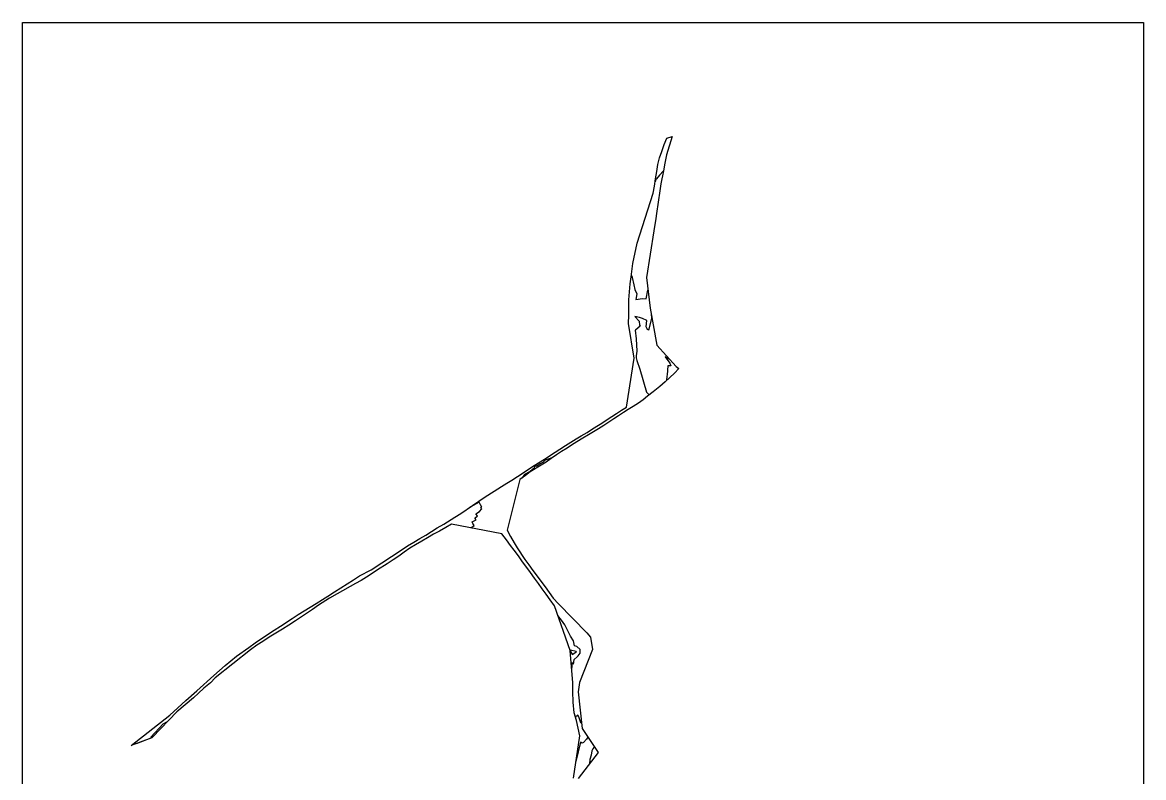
# Model space of a CAD drawing. Header units: metres. Extents: x 517023 to 519141, y 3924953 to 3927827.
# Drawn here: x 517023 to 519141, y 3926400 to 3927827 of the extents above; entities that cross this region are included whole.
import ezdxf

# ---------------------------------------------------------------- set-up
doc = ezdxf.new("R2010")
doc.units = ezdxf.units.M
for name, color, linetype in [('C-TINN-BNDY', 110, 'Continuous'), ('C-TOPO-MAJR', 9, 'Continuous'), ('C-TOPO-MINR', 8, 'Continuous')]:
    doc.layers.add(name, color=color, linetype=linetype)

msp = doc.modelspace()

# ---------------------------------------------------------------- linework, layer by layer
msp.add_lwpolyline([(519140.9, 3924953.2), (517023.3, 3924953.2), (517023.3, 3927827.3), (519140.9, 3927827.3)], close=True)
at = {"layer": 'C-TINN-BNDY', "color": 110, "linetype": 'Continuous', "lineweight": -3}
msp.add_polyline3d([(518064, 3926399.4, 1028.5), (518075.8, 3926479.6, 1027.1), (518069.6, 3926508.1, 1026.1), (518065.5, 3926522.7, 1025.9), (518063.3, 3926542.8, 1025.2), (518063.1, 3926563.1, 1024.9), (518062.9, 3926579.4, 1024.6), (518058, 3926640.7, 1028), (518028.5, 3926724.8, 1025.4), (518020.2, 3926736.3, 1025.4), (518012.3, 3926747.3, 1025.4), (518005.2, 3926756.9, 1025.4), (517998, 3926766.9, 1025.5), (517990.7, 3926777.1, 1025.5), (517982.9, 3926787.8, 1025.5), (517975.8, 3926797.7, 1025.6), (517968.1, 3926807.9, 1025.7), (517960.3, 3926819.7, 1025.7), (517952, 3926830.2, 1025.6), (517945.1, 3926838.9, 1025.5), (517937.3, 3926849.6, 1025.6), (517929, 3926861, 1025.6), (517834, 3926879.3, 1023), (517823.1, 3926872.8, 1023), (517811.2, 3926866.3, 1023), (517799.8, 3926860.4, 1023.2), (517788.1, 3926853.4, 1023.3), (517777.5, 3926847.3, 1023.4), (517765.7, 3926840.4, 1023.4), (517755, 3926833.8, 1023.4), (517744.6, 3926826.6, 1023.3), (517734.2, 3926819, 1023.3), (517723.7, 3926811.6, 1023.2), (517712.5, 3926804.2, 1023.3), (517693.7, 3926792.8, 1023.3), (517683.8, 3926786.3, 1023.3), (517673.3, 3926779.4, 1023.3), (517662.9, 3926773, 1023.3), (517652.4, 3926767, 1023.1), (517642.4, 3926761.3, 1023.6), (517603.5, 3926739.6, 1023.5), (517582.6, 3926726.1, 1023.3), (517571.1, 3926718.1, 1023.3), (517559.8, 3926710.5, 1023.3), (517550.3, 3926704.1, 1023.4), (517539.1, 3926696.5, 1023.4), (517526.5, 3926688.7, 1023.5), (517514.5, 3926681, 1023.5), (517489.5, 3926665.9, 1023.5), (517477.1, 3926657.9, 1023.6), (517466.3, 3926650.4, 1023.5), (517454.1, 3926642, 1023.5), (517387.4, 3926588.8, 1023.3), (517378.3, 3926579.7, 1023.1), (517366, 3926569.2, 1023.3), (517355.7, 3926559.9, 1023.3), (517346.7, 3926551.4, 1023.3), (517314.7, 3926524.9, 1023.3), (517268.9, 3926476.6, 1025.2), (517267.7, 3926475.4, 1025.2), (517228.8, 3926461.3, 1023.6), (517301.7, 3926518.4, 1023.3), (517331.9, 3926546.3, 1023.2), (517352.9, 3926564.5, 1023.2), (517384.7, 3926593.3, 1023.2), (517406.2, 3926612, 1022.7), (517417.2, 3926621.1, 1022.9), (517427.5, 3926629.8, 1022.8), (517450.6, 3926646.1, 1023.3), (517462.7, 3926654.9, 1023.4), (517486.4, 3926670.6, 1023.4), (517498.7, 3926679.1, 1023.5), (517510.4, 3926686.6, 1023.4), (517532.8, 3926701.3, 1023.3), (517544.3, 3926708.6, 1023.4), (517555.4, 3926715.3, 1023.2), (517578.2, 3926729.4, 1023.3), (517590.2, 3926737.2, 1023.3), (517600.4, 3926743.5, 1023.3), (517612.7, 3926751.2, 1023.4), (517648.4, 3926773.9, 1023.2), (517659.8, 3926781.5, 1023.2), (517681.7, 3926793.3, 1023.2), (517740.3, 3926831.5, 1023.2), (517750.9, 3926838.3, 1023.3), (517762.5, 3926845.3, 1023.3), (517774.1, 3926852, 1023.3), (517785, 3926858.6, 1023.2), (517796.1, 3926865.5, 1023.2), (517806.7, 3926872.2, 1022.9), (517819.3, 3926879.4, 1022.9), (517840.1, 3926892.3, 1022.8), (517851.4, 3926899.2, 1023), (517895.4, 3926929.4, 1025.6), (517927.9, 3926950.4, 1026), (517938.1, 3926956.7, 1025.9), (517947.4, 3926962.5, 1025.9), (517969.2, 3926976.5, 1025.9), (517979.2, 3926983.3, 1025.9), (517990, 3926989.9, 1026), (518009.6, 3927002.2, 1026), (518029.2, 3927015.2, 1025.8), (518038.5, 3927021.2, 1025.8), (518049.2, 3927028, 1025.8), (518069.4, 3927040.3, 1025.7), (518078.9, 3927046, 1025.7), (518089.8, 3927052.8, 1025.6), (518098.3, 3927058.1, 1025.6), (518108.2, 3927064.5, 1025.5), (518117.6, 3927070.4, 1025.6), (518125.9, 3927075.6, 1025.5), (518136.8, 3927083, 1025.5), (518145.4, 3927088.6, 1025.4), (518155, 3927094.9, 1025.4), (518164, 3927100.3, 1025.2), (518178.8, 3927193, 1024.2), (518168, 3927258.3, 1024.2), (518168.6, 3927274, 1024.2), (518168.4, 3927289, 1024.2), (518168.7, 3927303.1, 1024.2), (518169.9, 3927318.3, 1024.2), (518171.2, 3927333.1, 1024.1), (518173.3, 3927346.9, 1024), (518176.5, 3927372.1, 1023.6), (518184.4, 3927410, 1023.7), (518214.8, 3927504.4, 1023.9), (518217, 3927518, 1024), (518219.1, 3927531.5, 1024), (518221.3, 3927545.4, 1024.1), (518223.7, 3927559, 1024.2), (518226.8, 3927571.2, 1024.4), (518230.7, 3927583.6, 1024.5), (518235.4, 3927596.4, 1024.6), (518240.3, 3927608.9, 1024.7), (518250.6, 3927611.8, 1024.4), (518239.6, 3927576.9, 1024.1), (518236.9, 3927561.4, 1024.1), (518234, 3927547.2, 1024), (518228.9, 3927522.3, 1023.7), (518226.9, 3927509.1, 1023.7), (518220.9, 3927466.2, 1023.5), (518219.4, 3927457.1, 1023.5), (518215.7, 3927433.3, 1023.3), (518201.9, 3927345.5, 1023.9), (518208.8, 3927287.7, 1024.2), (518221.7, 3927217.8, 1023), (518258.1, 3927177.4, 1021.5), (518263.1, 3927173.5, 1021.7), (518254.6, 3927164.8, 1021.7), (518246.2, 3927156.7, 1021.8), (518237.1, 3927148.4, 1022.1), (518227, 3927139.6, 1022.7), (518214.8, 3927129.5, 1023.5), (518203.9, 3927121.1, 1024.1), (518195.5, 3927114.3, 1024.5), (518186.7, 3927107.9, 1024.9), (518176.6, 3927101.9, 1025.2), (518167.2, 3927096, 1025.4), (518158.3, 3927090.3, 1025.4), (518149.1, 3927084, 1025.4), (518140.3, 3927078.1, 1025.4), (518129, 3927071, 1025.5), (518121.2, 3927065.7, 1025.5), (518111.3, 3927059.4, 1025.5), (518092.2, 3927048, 1025.6), (518081.6, 3927041.6, 1025.6), (518062.5, 3927029.5, 1025.7), (518052.1, 3927022.7, 1025.8), (518041.7, 3927016.3, 1025.9), (518032.3, 3927010.3, 1025.8), (518022, 3927003.2, 1026), (518012.5, 3926996.6, 1026.1), (518002.8, 3926991, 1026.1), (517982.5, 3926978.4, 1026), (517973.3, 3926971, 1026.1), (517962.8, 3926963.4, 1025.9), (517939.1, 3926867.7, 1025.6), (517945.4, 3926855.9, 1025.6), (517952.2, 3926844.3, 1025.6), (517958, 3926834.3, 1025.6), (517972.3, 3926812.3, 1025.6), (517980, 3926802.4, 1025.4), (517987.6, 3926792, 1025.5), (517995.8, 3926781, 1025.4), (518002.7, 3926771.5, 1025.4), (518010.7, 3926760.7, 1025.3), (518017.9, 3926750.3, 1025.3), (518026, 3926739.6, 1025.4), (518035.5, 3926728.7, 1025.4), (518089.5, 3926673.7, 1024.9), (518096, 3926665.7, 1025), (518099.9, 3926642.6, 1024.7), (518075.5, 3926580.2, 1024.5), (518073, 3926562.7, 1024.9), (518080.3, 3926493.3, 1026.2), (518110.8, 3926448, 1031.1), (518072.7, 3926399, 1028.6)], dxfattribs=at)
at = {"layer": 'C-TOPO-MAJR', "color": 9, "linetype": 'Continuous', "lineweight": -3, "elevation": 1030}
msp.add_lwpolyline([(518103.9, 3926458.3), (518102.8, 3926457), (518100.7, 3926454.6), (518099, 3926450.9), (518097.2, 3926443), (518095.3, 3926434.5), (518094.1, 3926426.5)], dxfattribs=at)
at = {"layer": 'C-TOPO-MINR', "color": 8, "linetype": 'Continuous', "lineweight": -3}
for points, elevation in [([(518233.9, 3927546.9), (518233.9, 3927546.6), (518226.8, 3927538.4), (518221.2, 3927531.9), (518219.8, 3927530.8), (518218.3, 3927526.4)], 1024), ([(518173.5, 3927348.5), (518173.7, 3927349), (518174.9, 3927346.7), (518174.9, 3927345.2), (518178.2, 3927331.3), (518180.1, 3927322.7), (518183.9, 3927314.5), (518182.1, 3927303.9), (518194.7, 3927305.6), (518201.5, 3927304.8), (518204.8, 3927321.4)], 1024), ([(518210.9, 3927276.4), (518211.2, 3927268.2), (518205.7, 3927245.6), (518203.5, 3927247.8), (518203, 3927248.2), (518201.4, 3927251.9), (518202.9, 3927264.4), (518194.4, 3927267.8), (518188.8, 3927269.8), (518179.8, 3927271.8), (518188.2, 3927262.6), (518188.5, 3927255.6), (518190, 3927253.4), (518181.9, 3927246.4), (518180.9, 3927245.6), (518182.8, 3927229.3), (518183.6, 3927206.3), (518182.5, 3927197.3), (518182.4, 3927194.9), (518182.7, 3927193.6), (518183.7, 3927188.6), (518189.2, 3927172.4), (518201.8, 3927129), (518205.9, 3927125), (518206.9, 3927123.4), (518206.6, 3927123.1)], 1024), ([(518246.2, 3927190.6), (518237.4, 3927195.5), (518246.1, 3927183.7), (518248, 3927178.3), (518246.4, 3927178.4), (518242.9, 3927178.6), (518242.6, 3927178.2), (518241.1, 3927161.4), (518240.6, 3927159.2), (518239.9, 3927151)], 1022), ([(518023.2, 3927004), (518021.6, 3927003.9), (518018, 3927002.9), (518010.7, 3927000.1), (518006, 3926995.9), (518001.3, 3926993.1), (517994.9, 3926988.7), (517990.7, 3926988.7), (517989.6, 3926984.9), (517982.1, 3926979), (517980.8, 3926978.1), (517971.7, 3926973.1), (517967.3, 3926966.7)], 1026), ([(517870.3, 3926872.3), (517876.6, 3926876.5), (517874.3, 3926880.3), (517872.5, 3926883.4), (517880, 3926887.3), (517877.7, 3926890.9), (517882.9, 3926895), (517879.9, 3926899), (517886.3, 3926903.1), (517891, 3926908.1), (517889.2, 3926910.5), (517891.1, 3926911.4), (517888.7, 3926915.6), (517885.7, 3926920.9), (517874.8, 3926914.6), (517868.4, 3926910.9)], 1024), ([(518060.9, 3926604.8), (518062.1, 3926618), (518064.1, 3926614.6), (518065.4, 3926623.3), (518070.8, 3926628.9), (518073.2, 3926630.6), (518076.5, 3926635.8), (518076.5, 3926642.7), (518070.4, 3926648.2), (518066.3, 3926649.1), (518064.1, 3926658.9), (518058.7, 3926667.6), (518053.5, 3926677.5), (518047.6, 3926689.2), (518041.4, 3926697.7), (518034.8, 3926706.9)], 1026), ([(518058.1, 3926639.9), (518058.1, 3926640.2), (518062.4, 3926632.6), (518062.5, 3926633.1), (518062.8, 3926633.4), (518069.4, 3926638), (518069.5, 3926638.1), (518069.5, 3926638.3), (518069.3, 3926638.4), (518058.2, 3926640.9), (518058.1, 3926641.1), (518058, 3926641.3), (518057.9, 3926641.5), (518057.8, 3926641.8), (518057.7, 3926641.9), (518057.5, 3926642.1)], 1028), ([(517238.7, 3926464.9), (517266.3, 3926475.8), (517266.5, 3926476), (517265.9, 3926476.7), (517288.9, 3926502.1), (517297.4, 3926506.7)], 1024), ([(518079.2, 3926503.3), (518078.3, 3926503.9), (518074, 3926515), (518072.3, 3926518.3), (518071.2, 3926517.6), (518069.7, 3926516.8), (518068.6, 3926515.8), (518067.8, 3926514.4)], 1026), ([(518091.5, 3926476.6), (518088.4, 3926473.1), (518083.1, 3926466.9), (518080.4, 3926465.6), (518080.4, 3926465.5), (518080.3, 3926465.6), (518077.5, 3926467.5), (518068.6, 3926430.6)], 1028)]:
    msp.add_lwpolyline(points, dxfattribs=dict(at, elevation=elevation))

doc.saveas('drawing.dxf')
